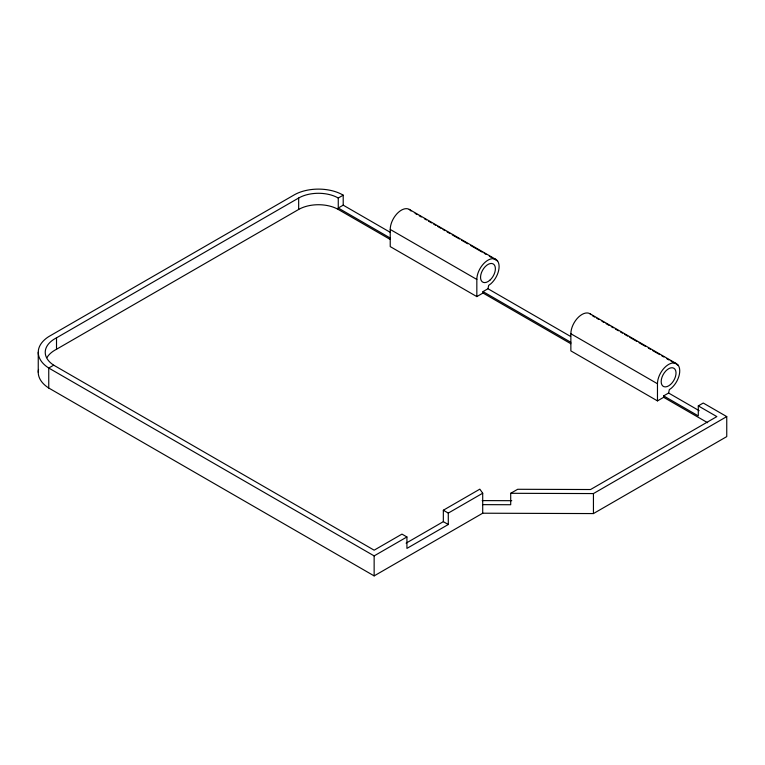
<?xml version="1.0" encoding="UTF-8"?>
<svg xmlns="http://www.w3.org/2000/svg" width="765" height="765" viewBox="0 0 765 765"><rect width="100%" height="100%" fill="white"/><g stroke="black" fill="none" stroke-linecap="round" stroke-linejoin="round"><path stroke-width="1.15" d="M707.644 422.72L663.647 397.312L663.647 395.888L698.292 415.892L698.292 405.89L703.245 403.031L726.75 416.6L726.75 436.605L593.439 513.573L482.705 513.21L374.142 575.892L48.75 388.027L48.75 368.032L53.693 365.173A33.545 19.364 0 0 1 56.514 337.834L298.666 198.02A27.999 16.161 0 0 1 338.264 198.02L343.208 195.171L343.208 205.163L390.14 232.264M46.952 357.628A33.545 19.364 0 0 1 56.514 349.261L298.666 209.457A27.999 16.161 0 0 1 338.264 209.457L390.293 239.493M343.208 205.163L338.264 208.023L390.293 238.068M570.843 343.734L483.011 293.024L483.011 291.599L487.965 288.74L570.633 336.466M411.006 211.025A15.749 9.094 -60 0 0 398.479 212.268A15.749 9.094 -60 0 0 390.226 229.452L390.226 246.598L476.834 296.6L483.011 293.024M406.11 543.15L443.337 521.654L443.337 510.226L479.827 489.16L482.705 493.215L482.705 513.21M343.208 195.171A34.415 19.871 0 0 0 293.722 195.171L48.75 336.6A40.535 23.399 0 0 0 48.75 368.032L374.142 555.897L406.923 536.963L406.923 548.4L448.29 524.513L448.29 513.086L482.705 493.215M663.647 395.888L668.6 393.028L699.172 410.681M591.115 314.673A15.749 9.094 -60 0 0 578.646 316.987A15.749 9.094 -60 0 0 570.862 333.741L570.862 350.886L657.47 400.889L663.647 397.312M482.705 504.642L510.704 504.728L510.704 493.301L517.666 489.284L590.551 489.524L716.853 416.6L698.292 405.89M510.704 493.301L593.439 493.568L726.75 416.6M482.189 500.597L511.747 500.693M409.237 209.39L495.835 259.392M589.872 313.679L676.47 363.681M415.127 213.406L417.193 214.602M419.249 215.787L421.314 216.983M424.403 218.771L426.468 219.957M428.534 221.152L431.623 222.931M433.688 224.126L435.744 225.312M437.81 226.507L440.898 228.295M442.964 229.481L445.029 230.676M447.085 231.862L450.183 233.65M452.239 234.836L459.459 239.005M461.524 240.2L467.711 243.767M470.8 245.555L482.141 252.106M484.207 253.292L486.263 254.487M489.361 256.265L491.426 257.461M493.482 258.647L497.604 261.028M592.665 315.916L594.73 317.102M596.796 318.297L598.852 319.483M601.95 321.271L604.006 322.457M606.071 323.652L609.169 325.441M611.225 326.626L613.291 327.822M615.347 329.007L618.445 330.796M620.511 331.981L622.567 333.177M624.632 334.362L627.721 336.151M629.786 337.346L637.006 341.506M639.062 342.701L645.249 346.268M648.347 348.056L650.403 349.251M652.469 350.437L659.688 354.606M661.744 355.792L663.81 356.987M666.898 358.775L668.964 359.961M671.029 361.157L674.118 362.935M676.183 364.13L678.239 365.316M390.226 229.452L476.834 279.454L476.834 296.6M570.862 333.741L657.47 383.743L657.47 400.889M483.011 291.599L570.843 342.309M443.337 510.226L448.29 513.086M443.337 521.654L448.29 524.513M406.923 536.963L401.969 534.113L374.142 550.178L53.693 365.173M668.6 393.028L669.318 389.653L671.479 388.075A15.749 9.094 -60 0 0 679.569 368.749A15.749 9.094 -60 0 0 667.625 365.068A15.749 9.094 -60 0 0 657.47 383.743M593.439 493.568L593.439 513.573M487.965 288.74L488.682 285.364L490.843 283.786A15.749 9.094 -60 0 0 498.933 264.461A15.749 9.094 -60 0 0 486.999 260.779A15.749 9.094 -60 0 0 476.834 279.454M374.142 555.897L374.142 575.892M338.264 198.02L338.264 209.457M298.666 198.02L298.666 209.457M56.514 337.834L56.514 349.261M38.25 352.311L38.25 372.316M48.75 388.027A40.535 23.399 0 0 1 38.556 369.447M489.887 280.2A10.5 6.063 -60 0 0 493.215 263.935A10.5 6.063 -60 0 0 480.793 274.951A10.5 6.063 -60 0 0 489.887 280.2M670.523 384.489A10.5 6.063 -60 0 0 673.85 368.223A10.5 6.063 -60 0 0 661.429 379.239A10.5 6.063 -60 0 0 670.523 384.489"/></g></svg>
